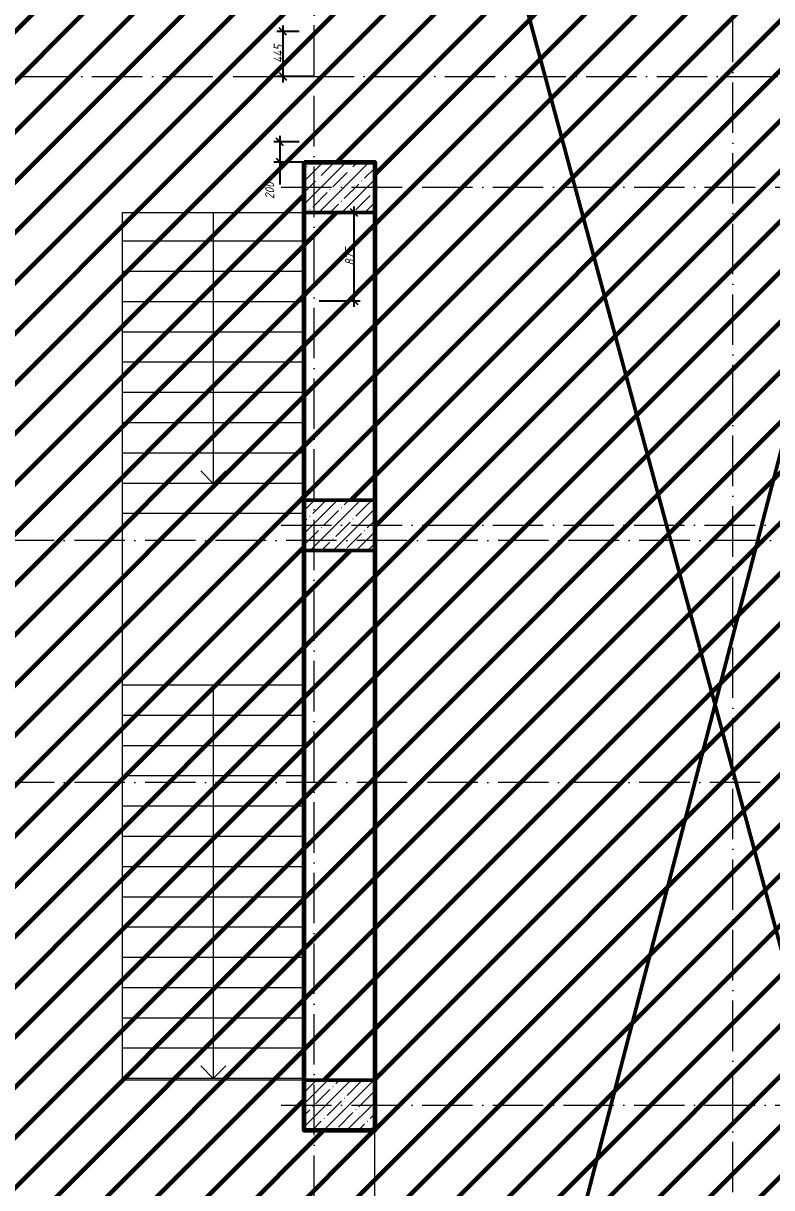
# Model space of a CAD drawing. Header units: millimetres. Extents: x -606178 to 312196, y -19338 to 632709.
# Drawn here: x -50249 to -42828, y 515359 to 526901 of the extents above; entities that cross this region are included whole.
import ezdxf

# ---------------------------------------------------------------- set-up
doc = ezdxf.new("R2010")
doc.units = ezdxf.units.MM
doc.linetypes.add('50_200_ШТРИХ_1Т_ш5_п1_п1_', pattern=[700, 500, -100, 0, -100])
for name, color, linetype, lineweight in [('6.4.1) Окр пт с инж. ПТ2.16', 3, 'Continuous', 60), ('6.4.3) Окр пт с инж. ПТ2.3', 150, 'Continuous', 60), ('A-____-____-DIMS', 7, 'Continuous', 9), ('A-DETL-____-OTLN-1', 7, 'Continuous', 50), ('A-FLOR-____-OTLN', 7, 'Continuous', 9), ('S-COLS-____-MCUT', 7, 'Continuous', 50), ('S-COLS-____-OTLN', 7, 'Continuous', 9), ('S-GRID-____-OTLN-1', 7, '50_200_ШТРИХ_1Т_ш5_п1_п1_', 9), ('S-STRS-____-OTLN-1', 7, 'Continuous', 9)]:
    doc.layers.add(name, color=color, linetype=linetype, lineweight=lineweight)
doc.styles.add('ISOCPEUR_I_7', font='isocpeui.ttf', dxfattribs={"width": 0.9, "height": 90})
doc.dimstyles.new('ISO-1_8_0_9К_СРЕДНИЙ_Кладочные_1', dxfattribs={"dimscale": 304.8, "dimtxt": 89.638306, "dimasz": 0.246063, "dimexe": 0.19685, "dimexo": 0, "dimgap": 0, "dimtad": 1, "dimdec": 3, "dimrnd": 0.001, "dimdsep": 46, "dimtxsty": 'ISOCPEUR_I_7', "dimblk1": 'OBLIQUE', "dimblk2": 'OBLIQUE', "dimsah": 1, "dimcen": 0.09, "dimdle": 0.19685, "dimazin": 0, "dimtfac": 1, "dimtdec": 4, "dimtix": 1, "dimtmove": 0, "dimatfit": 3, "dimfxl": 1, "dimtvp": 1, "dimtolj": 1, "dimtzin": 0, "dimarcsym": 2})
doc.dimstyles.new('ISO-1_8_0_9К_СРЕДНИЙ_Кладочные_2', dxfattribs={"dimscale": 304.8, "dimtxt": 89.638306, "dimasz": 0.246063, "dimexe": 0.19685, "dimexo": 0, "dimgap": 0, "dimtad": 1, "dimdec": 3, "dimrnd": 0.001, "dimdsep": 46, "dimtxsty": 'ISOCPEUR_I_7', "dimblk1": 'OBLIQUE', "dimblk2": 'OBLIQUE', "dimsah": 1, "dimcen": 0.09, "dimdle": 0.19685, "dimazin": 0, "dimtfac": 1, "dimtdec": 4, "dimtix": 1, "dimtmove": 1, "dimatfit": 3, "dimfxl": 1, "dimtvp": 1, "dimtolj": 1, "dimtzin": 0, "dimarcsym": 2})

# ---------------------------------------------------------------- blocks, each defined once
blk = doc.blocks.new('BSC_Колонна _Прямоугольная - 500х700-V96-АР1_План отверстий 3 этажа в осях 1-64_Ю-ЯЯ')
at = {"layer": 'S-COLS-____-OTLN'}
h = blk.add_hatch(dxfattribs=at)
h.set_pattern_fill('FP_101', color=256, style=0, pattern_type=2)
h.set_pattern_definition([(315, (-64381.04, 93600), (114.04925, 114.04925), []), (315, (-64381.04, 93485.95), (114.04925, 114.04925), [201.613, -40.323, 3.353, -36.97])])
h.paths.add_polyline_path([(-250, 350), (-250, -350), (250, -350), (250, 350)], flags=0)
at = {"layer": 'S-COLS-____-MCUT'}
for p, q in [((250, 350), (-250, 350)), ((-250, 350), (-250, -350)), ((250, -350), (250, 350)), ((-250, -350), (250, -350))]:
    blk.add_line(p, q, dxfattribs=at)
blk = doc.blocks.new('BSC_Колонна _Прямоугольная - 500х700-V97-АР1_План отверстий 3 этажа в осях 1-64_Ю-ЯЯ')
at = {"layer": 'S-COLS-____-OTLN'}
h = blk.add_hatch(dxfattribs=at)
h.set_pattern_fill('FP_102', color=256, style=0, pattern_type=2)
h.set_pattern_definition([(315, (-70131.04, 93600), (114.04925, 114.04925), []), (315, (-70131.04, 93485.95), (114.04925, 114.04925), [201.613, -40.323, 3.353, -36.97])])
h.paths.add_polyline_path([(-250, -350), (250, -350), (250, 350), (-250, 350)], flags=0)
at = {"layer": 'S-COLS-____-MCUT'}
for p, q in [((250, 350), (-250, 350)), ((-250, 350), (-250, -350)), ((250, -350), (250, 350)), ((-250, -350), (250, -350))]:
    blk.add_line(p, q, dxfattribs=at)
blk = doc.blocks.new('BSC_Колонна _Прямоугольная - 500х700-V98-АР1_План отверстий 3 этажа в осях 1-64_Ю-ЯЯ')
at = {"layer": 'S-COLS-____-OTLN'}
h = blk.add_hatch(dxfattribs=at)
h.set_pattern_fill('FP_103', color=256, style=0, pattern_type=2)
h.set_pattern_definition([(315, (-73481.04, 93600), (114.04925, 114.04925), []), (315, (-73481.04, 93485.95), (114.04925, 114.04925), [201.613, -40.323, 3.353, -36.97])])
h.paths.add_polyline_path([(-250, -350), (250, -350), (250, 350), (-250, 350)], flags=0)
at = {"layer": 'S-COLS-____-MCUT'}
for p, q in [((250, 350), (-250, 350)), ((-250, 350), (-250, -350)), ((250, -350), (250, 350)), ((-250, -350), (250, -350))]:
    blk.add_line(p, q, dxfattribs=at)
blk = doc.blocks.new('_Oblique')
at = {"color": 0, "linetype": 'ByBlock', "lineweight": -2}
blk.add_line((-0.5, -0.5), (0.5, 0.5), dxfattribs=at)
blk = doc.blocks.new('*D5442')
at = {"layer": 'A-____-____-DIMS', "color": 0, "lineweight": -2, "transparency": 16777216}
for p, q in [((-46968, 524090), (-46968, 525085)), ((-47074, 525025), (-46908, 525025)), ((-47315, 524150), (-46908, 524150))]:
    blk.add_line(p, q, dxfattribs=at)
at = {"layer": 'Defpoints', "color": 0, "transparency": 16777216}
for p in [(-47074, 525025), (-46968, 525025), (-47315, 524150)]:
    blk.add_point(p, dxfattribs=at)
at = {"layer": 'A-____-____-DIMS', "color": 0, "lineweight": -2, "transparency": 16777216, "xscale": 75, "yscale": 75, "zscale": 75}
for p, rotation in [((-46968, 525025), 90), ((-46968, 524150), 270)]:
    blk.add_blockref('_Oblique', p, dxfattribs=dict(at, rotation=rotation))
at = {"layer": 'A-____-____-DIMS', "color": 0, "transparency": 16777216, "insert": (-47013, 524588), "char_height": 90, "width": 409.58, "attachment_point": 5, "rotation": 90, "style": 'ISOCPEUR_I_7'}
blk.add_mtext('\\A1;875', dxfattribs=at)
blk = doc.blocks.new('*D5444')
at = {"layer": 'A-____-____-DIMS', "color": 0, "lineweight": -2, "transparency": 16777216}
for p, q in [((-47515, 526820), (-47736, 526820)), ((-47676, 526880), (-47676, 526315)), ((-47365, 526375), (-47736, 526375))]:
    blk.add_line(p, q, dxfattribs=at)
at = {"layer": 'Defpoints', "color": 0, "transparency": 16777216}
for p in [(-47515, 526820), (-47676, 526375), (-47365, 526375)]:
    blk.add_point(p, dxfattribs=at)
at = {"layer": 'A-____-____-DIMS', "color": 0, "lineweight": -2, "transparency": 16777216, "xscale": 75, "yscale": 75, "zscale": 75}
for p, rotation in [((-47676, 526820), 90), ((-47676, 526375), 270)]:
    blk.add_blockref('_Oblique', p, dxfattribs=dict(at, rotation=rotation))
at = {"layer": 'A-____-____-DIMS', "color": 0, "transparency": 16777216, "insert": (-47721, 526598), "char_height": 90, "width": 442.68, "attachment_point": 5, "rotation": 90, "style": 'ISOCPEUR_I_7'}
blk.add_mtext('\\A1;445', dxfattribs=at)
blk = doc.blocks.new('*D5446')
at = {"layer": 'A-____-____-DIMS', "color": 0, "lineweight": -2, "transparency": 16777216}
for p, q in [((-47705, 525785), (-47705, 525525)), ((-47515, 525725), (-47765, 525725)), ((-47465, 525525), (-47765, 525525)), ((-47705, 525525), (-47705, 525303))]:
    blk.add_line(p, q, dxfattribs=at)
at = {"layer": 'Defpoints', "color": 0, "transparency": 16777216}
for p in [(-47515, 525725), (-47705, 525525), (-47465, 525525)]:
    blk.add_point(p, dxfattribs=at)
at = {"layer": 'A-____-____-DIMS', "color": 0, "lineweight": -2, "transparency": 16777216, "xscale": 75, "yscale": 75, "zscale": 75}
for p, rotation in [((-47705, 525725), 90), ((-47705, 525525), 270)]:
    blk.add_blockref('_Oblique', p, dxfattribs=dict(at, rotation=rotation))
at = {"layer": 'A-____-____-DIMS', "color": 0, "transparency": 16777216, "insert": (-47851, 525158), "char_height": 90, "width": 409.58, "attachment_point": 1, "rotation": 90, "line_spacing_factor": 1.149209, "style": 'ISOCPEUR_I_7'}
blk.add_mtext('\\A1;200', dxfattribs=at)

msp = doc.modelspace()

# ---------------------------------------------------------------- hatches: boundary and pattern name
at = {"layer": '6.4.3) Окр пт с инж. ПТ2.3'}
h = msp.add_hatch(dxfattribs=at)
h.set_pattern_fill('ANSI31', color=256, scale=111)
h.paths.add_polyline_path([(-40164.891, 531375.3011), (-39714.891, 531375.3011), (-39714.891, 531450.3011), (-39720.891, 531450.3011), (-39720.891, 531525.3011), (-39718.9962, 533325.3011), (-39964.891, 533325.3011), (-39964.891, 533575.3011), (-41714.891, 533575.3011), (-41714.891, 532625.3011), (-46764.891, 532625.3011), (-46764.891, 531375.3011), (-46764.891, 530875.3011), (-46764.891, 525525.3011), (-46764.891, 525025.3011), (-47464.891, 525025.3011), (-47464.891, 524740.3011), (-47464.891, 524440.3011), (-47464.891, 524140.3011), (-47464.891, 523840.3011), (-47464.891, 523540.3011), (-47464.891, 523240.3011), (-47464.891, 522940.3011), (-47464.891, 522640.3011), (-47464.891, 522340.3011), (-47464.891, 522175.3011), (-46764.891, 522175.3011), (-46764.891, 521675.3011), (-47464.891, 521675.3011), (-47464.891, 520340.3011), (-47464.891, 520040.3011), (-47464.891, 519740.3011), (-47464.891, 519440.3011), (-47464.891, 519140.3011), (-47464.891, 518840.3011), (-47464.891, 518540.3011), (-47464.891, 518240.3011), (-47464.891, 517940.3011), (-47464.891, 517640.3011), (-47464.891, 517340.3011), (-47464.891, 517040.3011), (-47464.891, 516740.3011), (-47464.891, 516425.3011), (-46764.891, 516425.3011), (-46764.891, 515925.3011), (-46764.891, 513425.3011), (-46764.891, 512925.3011), (-46764.891, 507475.3011), (-46764.891, 507225.3011), (-39964.891, 507225.3011), (-39964.891, 507475.3011), (-39720.891, 507475.3011), (-39720.891, 507575.3011), (-39719.8083, 512925.3011), (-40164.891, 512925.3011), (-40164.891, 513425.3011), (-39714.891, 513425.3011), (-39714.891, 515925.3011), (-40164.891, 515925.3011), (-40164.891, 516425.3011), (-39714.891, 516425.3011), (-39714.891, 521275.3011), (-39720.891, 521275.3011), (-39720.891, 521350.3011), (-39720.7681, 521675.3011), (-40164.891, 521675.3011), (-40164.891, 522175.3011), (-39714.891, 522175.3011), (-39714.891, 522450.3011), (-39720.891, 522450.3011), (-39720.891, 522525.3011), (-39720.1563, 524325.3011), (-39720.891, 524325.3011), (-39720.891, 524400.3011), (-39720.5986, 525025.3011), (-40164.891, 525025.3011), (-40164.891, 525525.3011), (-39714.891, 525525.3011), (-39714.891, 527325.3011), (-39720.891, 527325.3011), (-39720.891, 527400.3011), (-39720.2497, 528450.3011), (-39720.891, 528450.3011), (-39720.891, 528525.3011), (-39719.6496, 530325.3011), (-39720.891, 530325.3011), (-39720.891, 530400.3011), (-39720.4734, 530875.3011), (-40164.891, 530875.3011)])
h = msp.add_hatch(dxfattribs=at)
h.set_pattern_fill('ANSI31', color=256, scale=111)
h.paths.add_polyline_path([(-52164.891, 526210.3011), (-52164.891, 527125.3011), (-56714.891, 527125.3011), (-56714.891, 526775.3011), (-57914.891, 526775.3011), (-57914.891, 527125.3011), (-63014.891, 527125.3011), (-63014.891, 524225.3011), (-61764.891, 524225.3011), (-61764.891, 522825.3011), (-62264.891, 522825.3011), (-62264.891, 519775.3011), (-61764.891, 519775.3011), (-61764.891, 518375.3011), (-57914.891, 518375.3011), (-57914.891, 518875.3011), (-57214.891, 518875.3011), (-57214.891, 518375.3011), (-52264.891, 518375.3011), (-52264.891, 519375.3011), (-51464.891, 519375.3011), (-51464.891, 518875.3011), (-51464.891, 518375.3011), (-47464.891, 518375.3011), (-47464.891, 525525.3011), (-46764.891, 525525.3011), (-46764.891, 527125.3011), (-51464.891, 527125.3011), (-51464.891, 526210.3011), (-51464.891, 526060.3011), (-51464.891, 525875.3011), (-52164.891, 525875.3011), (-52164.891, 526060.3011)])
h.paths.add_polyline_path([(-58814.891, 522975.3011), (-57114.891, 522975.3011), (-57114.891, 521675.3011), (-57214.891, 521675.3011), (-57914.891, 521675.3011), (-58814.891, 521675.3011)], flags=16)
h.paths.add_polyline_path([(-58714.891, 522875.3011), (-57214.891, 522875.3011), (-57214.891, 522175.3011), (-57914.891, 522175.3011), (-57914.891, 521775.3011), (-58714.891, 521775.3011)], flags=0)
h.paths.add_polyline_path([(-58614.891, 522825.3011), (-57214.891, 522825.3011), (-58506.5576, 522716.9678), (-58614.891, 522175.3011)], flags=0)
h = msp.add_hatch(dxfattribs=at)
h.set_pattern_fill('ANSI31', color=256, scale=111)
h.paths.add_polyline_path([(-55044.891, 514975.3011), (-57214.891, 514975.3011), (-57214.891, 514675.3011), (-57914.891, 514675.3011), (-57914.891, 514975.3011), (-62514.891, 514975.3011), (-62514.891, 514675.3011), (-63214.891, 514675.3011), (-63214.891, 514975.3011), (-65704.891, 514975.3011), (-65704.891, 507175.3011), (-63214.891, 507175.3011), (-63214.891, 507475.3011), (-62714.891, 507475.3011), (-62714.891, 507175.3011), (-60264.891, 507175.3011), (-60264.891, 508400.3011), (-60264.891, 509700.3011), (-60264.891, 509975.3011), (-59364.891, 509975.3011), (-57214.891, 509975.3011), (-57214.891, 509725.3011), (-57214.891, 507475.3011), (-57214.891, 507175.3011), (-57089.891, 507175.3011), (-57089.891, 507181.3011), (-57014.891, 507181.3011), (-55044.891, 507180.6179)], flags=17)
h.paths.add_polyline_path([(-62514.891, 512625.3011), (-62514.891, 511675.3011), (-62514.891, 511175.3011), (-63214.891, 511175.3011), (-63214.891, 511675.3011), (-63214.891, 511875.3011), (-63214.891, 512275.3011), (-63214.891, 512625.3011)], flags=16)
h.paths.add_polyline_path([(-62614.891, 512525.3011), (-62614.891, 511675.3011), (-63114.891, 511675.3011), (-63114.891, 511875.3011), (-63214.891, 511875.3011), (-63214.891, 512275.3011), (-63114.891, 512275.3011), (-63114.891, 512525.3011)], flags=0)
h.paths.add_polyline_path([(-62664.891, 512523.9594), (-62664.891, 511873.9594), (-62964.891, 511873.9594), (-62964.891, 512523.9594)], flags=0)
h.paths.add_polyline_path([(-57914.891, 511675.3011), (-57214.891, 511675.3011), (-57214.891, 511175.3011), (-57914.891, 511175.3011)], flags=16)
h.paths.add_polyline_path([(-63114.891, 512275.3011), (-63114.891, 511875.3011), (-63214.891, 511875.3011), (-63214.891, 512275.3011)], flags=0)
h.paths.add_polyline_path([(-63114.891, 512275.3011), (-63114.891, 511875.3011), (-63164.891, 512075.3011)], flags=0)
h.paths.add_polyline_path([(-47464.891, 518375.3011), (-63014.891, 518375.3011), (-65704.891, 518375.3011), (-65704.891, 515175.3011), (-64464.891, 515175.3011), (-64464.891, 515975.3011), (-54944.891, 515975.3011), (-54944.891, 515175.3011), (-54944.891, 514975.3011), (-54944.891, 507175.3011), (-46764.891, 507175.3011), (-46764.891, 515925.3011), (-47464.891, 515925.3011)])
h.paths.add_polyline_path([(-52164.891, 515175.3011), (-51464.891, 515175.3011), (-51464.891, 514675.3011), (-52164.891, 514675.3011)], flags=16)
h.paths.add_polyline_path([(-52164.891, 511675.3011), (-51464.891, 511675.3011), (-51464.891, 511175.3011), (-52164.891, 511175.3011)], flags=16)

# ---------------------------------------------------------------- linework, layer by layer
at = {"layer": '6.4.1) Окр пт с инж. ПТ2.16'}
msp.add_lwpolyline([(-47464.891, 525525.3011), (-46764.891, 525525.3011), (-46764.891, 515925.3011), (-47464.891, 515925.3011)], close=True, dxfattribs=at)
at = {"layer": 'A-DETL-____-OTLN-1'}
for p, q in [((-46764.891, 507175.3011), (-39964.891, 533325.3011)), ((-46764.891, 532625.3011), (-39964.891, 507475.3011))]:
    msp.add_line(p, q, dxfattribs=at)
at = {"layer": 'A-FLOR-____-OTLN'}
for p, q in [((-49264.891, 516425.3011), (-49264.891, 525025.3011)), ((-49264.891, 525025.3011), (-47464.891, 525025.3011)), ((-47464.891, 516425.3011), (-49264.891, 516425.3011)), ((-46764.891, 513425.3011), (-46764.891, 515925.3011))]:
    msp.add_line(p, q, dxfattribs=at)
at = {"layer": 'S-GRID-____-OTLN-1'}
for p, q in [((-47364.891, 491375.8881), (-47364.891, 542687.1106)), ((-43214.891, 501310.9415), (-43214.891, 542687.1106)), ((-106277.445, 526375.3011), (-36640.4843, 526375.3011)), ((-47693.6266, 525275.3011), (-36640.4843, 525275.3011)), ((-47693.6266, 521925.3011), (-36797.1859, 521925.3011)), ((-36640.4843, 521775.3011), (-91472.8733, 521775.3011)), ((-36640.4843, 519375.3011), (-145383.6612, 519375.3011)), ((-47693.6266, 516175.3011), (-36640.4843, 516175.3011))]:
    msp.add_line(p, q, dxfattribs=at)
at = {"layer": 'S-STRS-____-OTLN-1'}
for p, q in [((-48364.891, 525025.3011), (-48364.891, 524740.3011)), ((-47464.891, 525025.3011), (-47464.891, 524740.3011)), ((-47464.891, 524740.3011), (-49264.891, 524740.3011)), ((-47464.891, 524740.3011), (-49264.891, 524740.3011)), ((-48364.891, 524740.3011), (-48364.891, 524440.3011)), ((-47464.891, 524740.3011), (-47464.891, 524440.3011)), ((-47464.891, 524440.3011), (-49264.891, 524440.3011)), ((-47464.891, 524440.3011), (-49264.891, 524440.3011)), ((-48364.891, 524440.3011), (-48364.891, 524140.3011)), ((-47464.891, 524440.3011), (-47464.891, 524140.3011)), ((-47464.891, 524140.3011), (-49264.891, 524140.3011)), ((-47464.891, 524140.3011), (-49264.891, 524140.3011)), ((-48364.891, 524140.3011), (-48364.891, 523840.3011)), ((-47464.891, 524140.3011), (-47464.891, 523840.3011)), ((-47464.891, 523840.3011), (-49264.891, 523840.3011)), ((-47464.891, 523840.3011), (-49264.891, 523840.3011)), ((-48364.891, 523840.3011), (-48364.891, 523540.3011)), ((-47464.891, 523840.3011), (-47464.891, 523540.3011)), ((-47464.891, 523540.3011), (-49264.891, 523540.3011)), ((-47464.891, 523540.3011), (-49264.891, 523540.3011)), ((-48364.891, 523540.3011), (-48364.891, 523240.3011)), ((-47464.891, 523540.3011), (-47464.891, 523240.3011)), ((-47464.891, 523240.3011), (-49264.891, 523240.3011)), ((-47464.891, 523240.3011), (-49264.891, 523240.3011)), ((-48364.891, 523240.3011), (-48364.891, 522940.3011)), ((-47464.891, 523240.3011), (-47464.891, 522940.3011)), ((-47464.891, 522940.3011), (-49264.891, 522940.3011)), ((-47464.891, 522940.3011), (-49264.891, 522940.3011)), ((-48364.891, 522940.3011), (-48364.891, 522640.3011)), ((-47464.891, 522940.3011), (-47464.891, 522640.3011)), ((-47464.891, 522640.3011), (-49264.891, 522640.3011)), ((-47464.891, 522640.3011), (-49264.891, 522640.3011)), ((-48364.891, 522640.3011), (-48364.891, 522340.3011)), ((-47464.891, 522640.3011), (-47464.891, 522340.3011)), ((-48364.891, 522340.3011), (-48489.891, 522465.3011)), ((-48364.891, 522340.3011), (-48239.891, 522465.3011)), ((-47464.891, 522340.3011), (-49264.891, 522340.3011)), ((-47464.891, 522340.3011), (-49264.891, 522340.3011)), ((-47464.891, 522340.3011), (-47464.891, 522175.3011)), ((-47464.891, 522040.3011), (-49264.891, 522040.3011)), ((-47464.891, 520340.3011), (-47464.891, 521675.3011)), ((-47464.891, 520340.3011), (-49264.891, 520340.3011)), ((-47464.891, 520340.3011), (-49264.891, 520340.3011)), ((-48364.891, 520340.3011), (-48364.891, 520040.3011)), ((-47464.891, 520340.3011), (-47464.891, 520040.3011)), ((-47464.891, 520040.3011), (-49264.891, 520040.3011)), ((-47464.891, 520040.3011), (-49264.891, 520040.3011)), ((-48364.891, 520040.3011), (-48364.891, 519740.3011)), ((-47464.891, 520040.3011), (-47464.891, 519740.3011)), ((-47464.891, 519740.3011), (-49264.891, 519740.3011)), ((-47464.891, 519740.3011), (-49264.891, 519740.3011)), ((-48364.891, 519740.3011), (-48364.891, 519440.3011)), ((-47464.891, 519740.3011), (-47464.891, 519440.3011)), ((-47464.891, 519440.3011), (-49264.891, 519440.3011)), ((-47464.891, 519440.3011), (-49264.891, 519440.3011)), ((-48364.891, 519440.3011), (-48364.891, 519140.3011)), ((-47464.891, 519440.3011), (-47464.891, 519140.3011)), ((-47464.891, 519140.3011), (-49264.891, 519140.3011)), ((-47464.891, 519140.3011), (-49264.891, 519140.3011)), ((-48364.891, 519140.3011), (-48364.891, 518840.3011)), ((-47464.891, 519140.3011), (-47464.891, 518840.3011)), ((-47464.891, 518840.3011), (-49264.891, 518840.3011)), ((-47464.891, 518840.3011), (-49264.891, 518840.3011)), ((-48364.891, 518840.3011), (-48364.891, 518540.3011)), ((-47464.891, 518840.3011), (-47464.891, 518540.3011)), ((-47464.891, 518540.3011), (-49264.891, 518540.3011)), ((-47464.891, 518540.3011), (-49264.891, 518540.3011)), ((-48364.891, 518540.3011), (-48364.891, 518240.3011)), ((-47464.891, 518540.3011), (-47464.891, 518240.3011)), ((-47464.891, 518240.3011), (-49264.891, 518240.3011)), ((-47464.891, 518240.3011), (-49264.891, 518240.3011)), ((-48364.891, 518240.3011), (-48364.891, 517940.3011)), ((-47464.891, 518240.3011), (-47464.891, 517940.3011)), ((-47464.891, 517940.3011), (-49264.891, 517940.3011)), ((-47464.891, 517940.3011), (-49264.891, 517940.3011)), ((-48364.891, 517940.3011), (-48364.891, 517640.3011)), ((-47464.891, 517940.3011), (-47464.891, 517640.3011)), ((-47464.891, 517640.3011), (-49264.891, 517640.3011)), ((-47464.891, 517640.3011), (-49264.891, 517640.3011)), ((-48364.891, 517640.3011), (-48364.891, 517340.3011)), ((-47464.891, 517640.3011), (-47464.891, 517340.3011)), ((-47464.891, 517340.3011), (-49264.891, 517340.3011)), ((-47464.891, 517340.3011), (-49264.891, 517340.3011)), ((-48364.891, 517340.3011), (-48364.891, 517040.3011)), ((-47464.891, 517340.3011), (-47464.891, 517040.3011)), ((-47464.891, 517040.3011), (-49264.891, 517040.3011)), ((-47464.891, 517040.3011), (-49264.891, 517040.3011)), ((-48364.891, 517040.3011), (-48364.891, 516740.3011)), ((-47464.891, 517040.3011), (-47464.891, 516740.3011)), ((-47464.891, 516740.3011), (-49264.891, 516740.3011)), ((-47464.891, 516740.3011), (-49264.891, 516740.3011)), ((-48364.891, 516740.3011), (-48364.891, 516440.3011)), ((-47464.891, 516740.3011), (-47464.891, 516440.3011)), ((-48364.891, 516440.3011), (-48489.891, 516565.3011)), ((-48364.891, 516440.3011), (-48239.891, 516565.3011)), ((-47464.891, 516440.3011), (-49264.891, 516440.3011))]:
    msp.add_line(p, q, dxfattribs=at)

# ---------------------------------------------------------------- block references
at = {"layer": 'S-COLS-____-OTLN', "rotation": 89.9999999999999}
for name, p in [('BSC_Колонна _Прямоугольная - 500х700-V98-АР1_План отверстий 3 этажа в осях 1-64_Ю-ЯЯ', (-47114.891, 525275.3011)), ('BSC_Колонна _Прямоугольная - 500х700-V97-АР1_План отверстий 3 этажа в осях 1-64_Ю-ЯЯ', (-47114.891, 521925.3011)), ('BSC_Колонна _Прямоугольная - 500х700-V96-АР1_План отверстий 3 этажа в осях 1-64_Ю-ЯЯ', (-47114.891, 516175.3011))]:
    msp.add_blockref(name, p, dxfattribs=at)

# ---------------------------------------------------------------- dimensions: what is measured, and where the dimension line sits
at = {"layer": 'A-____-____-DIMS'}
for base, p1, p2, override, picture, middle in [((-47675.6403, 526375.3011), (-47514.891, 526820.3011), (-47364.891, 526375.3011), {"dimpost": '<>', "dimfxl": 469.600894}, '*D5444', (-47720.6403, 526597.8011)), ((-46967.5354, 525025.3011), (-47314.891, 524150.3011), (-47073.6014, 525025.3011), {"dimpost": '<>', "dimfxl": 907.65943}, '*D5442', (-47013.115, 524587.8011))]:
    dim = msp.add_linear_dim(base=base, p1=p1, p2=p2, angle=90, dimstyle='ISO-1_8_0_9К_СРЕДНИЙ_Кладочные_2', override=override, dxfattribs=at)
    dim.commit()
    dim.dimension.update_dxf_attribs({"geometry": picture, "text_midpoint": middle})
dim = msp.add_linear_dim(base=(-47704.7705, 525525.3011), p1=(-47514.891, 525725.3011), p2=(-47464.891, 525525.3011), angle=90, dimstyle='ISO-1_8_0_9К_СРЕДНИЙ_Кладочные_1', override={"dimpost": '<>', "dimfxl": 206.155281}, dxfattribs=at)
dim.commit()
dim.dimension.update_dxf_attribs({"geometry": '*D5446', "text_midpoint": (-47790.8023, 525303.1915), "dimtype": 160, "text_rotation": 90})

doc.saveas('drawing.dxf')
